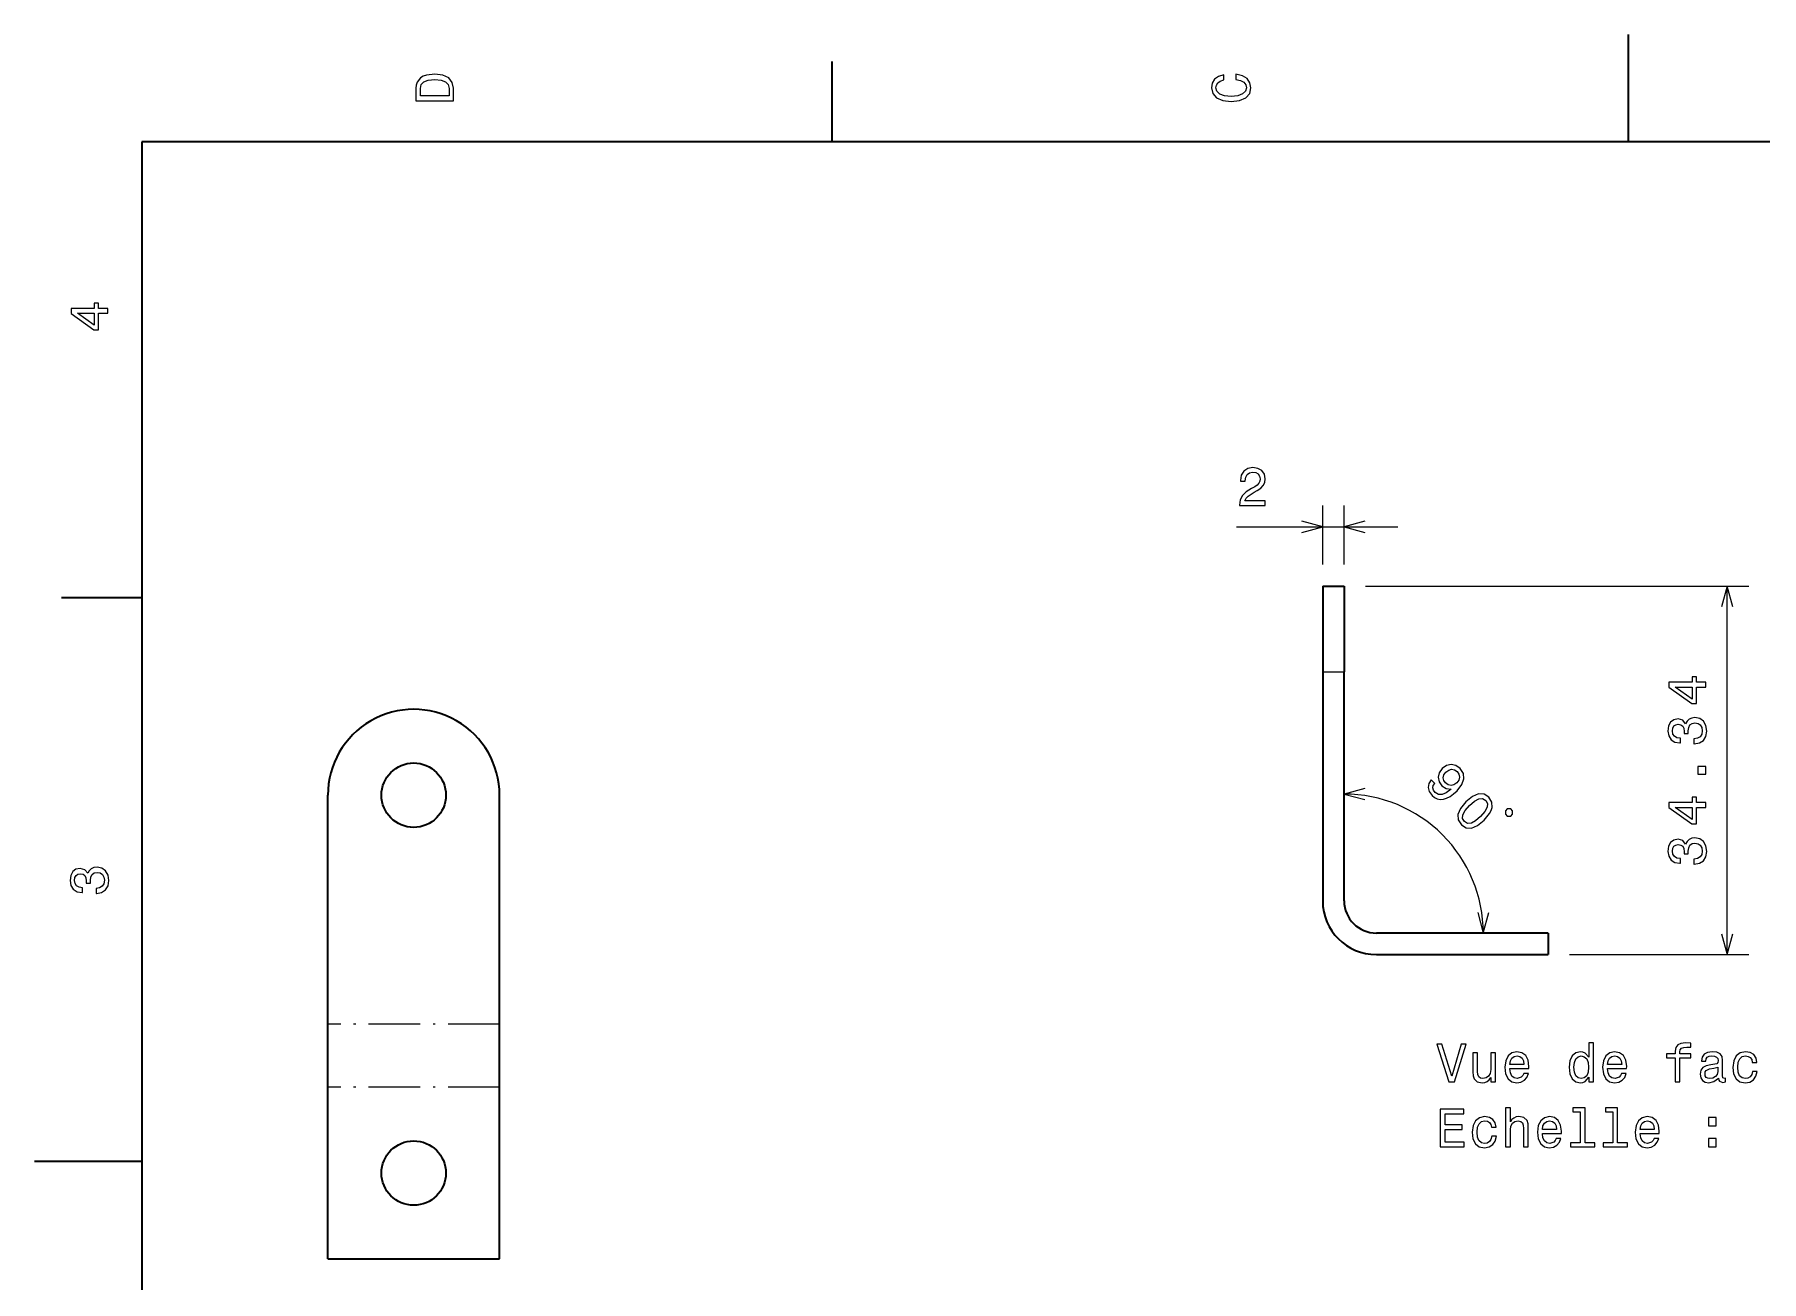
# Model space of a CAD drawing. Extents: x 0 to 297, y 0 to 210.
# Drawn here: x 0 to 160.9, y 93.8 to 210 of the extents above; entities that cross this region are included whole.
import ezdxf

# ---------------------------------------------------------------- set-up
doc = ezdxf.new("R2010")
doc.units = 0
doc.linetypes.add('DASHDOT', pattern=[18.5, 12, -3, 0.5, -3])

msp = doc.modelspace()

# ---------------------------------------------------------------- linework, layer by layer
at = {"color": 7, "lineweight": 35, "ltscale": 0.25}
for p, q in [((148.5, 200), (148.5, 210)), ((10, 105), (0, 105))]:
    msp.add_line(p, q, dxfattribs=at)
at = {"color": 7, "lineweight": 35, "ltscale": 0.1875}
for p, q in [((74.300003, 200), (74.300003, 207.5)), ((10, 157.5), (2.5, 157.5))]:
    msp.add_line(p, q, dxfattribs=at)
at = {"color": 7, "lineweight": 35}
for p, q in [((287, 200), (10, 200)), ((10, 200), (10, 10)), ((120.010422, 150.614639), (120.010422, 129.277283)), ((122.010422, 129.277283), (122.010422, 150.614639)), ((27.323196, 117.789474), (27.323196, 139.126831)), ((43.323196, 117.789474), (43.323196, 139.126831))]:
    msp.add_line(p, q, dxfattribs=at)
at = {"color": 7, "lineweight": 13, "ltscale": 0.137774}
for p, q in [((120.010422, 160.614639), (120.010422, 166.12558)), ((122.010422, 160.614639), (122.010422, 166.12558))]:
    msp.add_line(p, q, dxfattribs=at)
at = {"color": 7, "lineweight": 13, "ltscale": 0.375901}
msp.add_line((111.974396, 164.12558), (127.010422, 164.12558), dxfattribs=at)
at = {"color": 7, "lineweight": 35, "ltscale": 0.2}
for p, q in [((120.010422, 158.614639), (120.010422, 150.614639)), ((122.010422, 158.614639), (122.010422, 150.614639))]:
    msp.add_line(p, q, dxfattribs=at)
at = {"color": 7, "lineweight": 35, "ltscale": 0.05}
for p, q in [((120.010422, 158.614639), (122.010422, 158.614639)), ((141.010422, 126.277283), (141.010422, 124.277283))]:
    msp.add_line(p, q, dxfattribs=at)
at = {"color": 7, "lineweight": 13}
for p, q in [((124.010422, 158.614639), (159.698654, 158.614639)), ((157.698654, 124.277283), (157.698654, 158.614639))]:
    msp.add_line(p, q, dxfattribs=at)
at = {"color": 7, "lineweight": 13, "ltscale": 0.05}
msp.add_line((120.010422, 150.614639), (122.010422, 150.614639), dxfattribs=at)
at = {"color": 7, "lineweight": 35, "ltscale": 0.4}
for p, q in [((141.010422, 126.277283), (125.010422, 126.277283)), ((125.010422, 124.277283), (141.010422, 124.277283)), ((27.323196, 95.916954), (27.323196, 111.916954)), ((43.323196, 95.916954), (43.323196, 111.916954)), ((27.323196, 95.916954), (43.323196, 95.916954))]:
    msp.add_line(p, q, dxfattribs=at)
at = {"color": 7, "lineweight": 13, "ltscale": 0.417206}
msp.add_line((143.010422, 124.277283), (159.698654, 124.277283), dxfattribs=at)
at = {"color": 7, "lineweight": 35, "ltscale": 0.146813}
for p, q in [((27.323196, 111.916954), (27.323196, 117.789474)), ((43.323196, 111.916954), (43.323196, 117.789474))]:
    msp.add_line(p, q, dxfattribs=at)
at = {"color": 7, "linetype": 'DASHDOT', "lineweight": 13, "ltscale": 0.4}
for p, q in [((43.323196, 117.789474), (27.323196, 117.789474)), ((43.323196, 111.916954), (27.323196, 111.916954))]:
    msp.add_line(p, q, dxfattribs=at)
at = {"color": 7, "lineweight": 13}
for points in [[(35.533215, 204.994965), (35.533215, 203.829971), (39.033215, 203.829971), (39.033215, 204.994965), (38.922264, 205.544678), (38.584366, 205.953171), (38.034657, 206.205338), (37.283215, 206.296112), (36.516644, 206.215424), (36.21405, 206.114563), (35.971977, 205.973343), (35.644165, 205.56485), (35.563473, 205.297562)], [(111.93206, 205.817017), (112.35569, 205.716141), (112.658287, 205.549713), (112.844887, 205.317734), (112.905403, 205.045395), (112.814629, 204.71759), (112.54229, 204.460388), (112.098488, 204.28891), (111.483215, 204.233429), (110.872986, 204.28891), (110.424141, 204.455338), (110.151802, 204.71254), (110.055984, 205.045395), (110.106415, 205.287476), (110.247627, 205.494247), (110.474571, 205.655624), (110.787247, 205.766571), (110.787247, 206.245682), (110.308144, 206.094391), (109.94503, 205.832138), (109.718086, 205.474075), (109.637398, 205.045395), (109.763474, 204.510818), (110.116501, 204.10231), (110.696472, 203.840057), (111.483215, 203.749283), (112.269958, 203.840057), (112.84993, 204.10231), (113.208, 204.510818), (113.329041, 205.045395), (113.233215, 205.51442), (112.965927, 205.892654), (112.527161, 206.159943), (111.93206, 206.301163)], [(35.951801, 204.959656), (36.027451, 205.342941), (36.259438, 205.605194), (36.672985, 205.761536), (37.283215, 205.811966), (37.873272, 205.756485), (38.286816, 205.600143), (38.533936, 205.332855), (38.614628, 204.959656), (38.614628, 204.298996), (35.951801, 204.298996)], [(6.833213, 184.02739), (6.833213, 184.481277), (5.965778, 184.481277), (5.965778, 184.98056), (5.56232, 184.98056), (5.56232, 184.481277), (3.408862, 184.481277), (3.408862, 184.022339), (5.521974, 182.489197), (5.965778, 182.489197), (5.965778, 184.02739)], [(5.56232, 182.912827), (3.993876, 184.02739), (5.56232, 184.02739)], [(112.261864, 166.12558), (114.66748, 166.12558), (114.66748, 166.559296), (112.76619, 166.559296), (112.872093, 166.796326), (113.05365, 166.993011), (113.613449, 167.351089), (113.910995, 167.50238), (114.243851, 167.719238), (114.480881, 167.971405), (114.61705, 168.268951), (114.66748, 168.606857), (114.581749, 169.030487), (114.344719, 169.363342), (113.981606, 169.57515), (113.512589, 169.650803), (113.028435, 169.565063), (112.660278, 169.328033), (112.423248, 168.949799), (112.34256, 168.450516), (112.34256, 168.379913), (112.801491, 168.379913), (112.801491, 168.420258), (112.846878, 168.763184), (112.983047, 169.01535), (113.199905, 169.176727), (113.487366, 169.232208), (113.779877, 169.181778), (113.996735, 169.055695), (114.137947, 168.859009), (114.188377, 168.611893), (114.153076, 168.379913), (114.057251, 168.183228), (113.895874, 168.011749), (113.673965, 167.860458), (113.376419, 167.699066), (112.882179, 167.386383), (112.534195, 167.053543), (112.327423, 166.650085), (112.261864, 166.140717)], [(155.698654, 149.195389), (155.698654, 149.649277), (154.831207, 149.649277), (154.831207, 150.14856), (154.42775, 150.14856), (154.42775, 149.649277), (152.274292, 149.649277), (152.274292, 149.190338), (154.387405, 147.657196), (154.831207, 147.657196), (154.831207, 149.195389)], [(154.42775, 148.080826), (152.859314, 149.195389), (154.42775, 149.195389)], [(154.599228, 143.911087), (154.634521, 143.911087), (155.118683, 143.991776), (155.481796, 144.228821), (155.713776, 144.602005), (155.799515, 145.096252), (155.713776, 145.620743), (155.491882, 146.014114), (155.138855, 146.266281), (154.684967, 146.357056), (154.387405, 146.316711), (154.14534, 146.20575), (153.95874, 146.0242), (153.822571, 145.782135), (153.550232, 146.10994), (153.116516, 146.225937), (152.723145, 146.150284), (152.425598, 145.933426), (152.238998, 145.580399), (152.173431, 145.096252), (152.25412, 144.642365), (152.476028, 144.294373), (152.829056, 144.067429), (153.298065, 143.991776), (153.333374, 143.991776), (153.333374, 144.440628), (153.010605, 144.480972), (152.778625, 144.612091), (152.637405, 144.823914), (152.586975, 145.12146), (152.627319, 145.383713), (152.733231, 145.575348), (152.904694, 145.691345), (153.136688, 145.73674), (153.383804, 145.691345), (153.550232, 145.570313), (153.651093, 145.35849), (153.681351, 145.07103), (153.676315, 144.874344), (154.074722, 144.874344), (154.064636, 145.12146), (154.110031, 145.439194), (154.231064, 145.676224), (154.42775, 145.817429), (154.684967, 145.867859), (154.977463, 145.812378), (155.194321, 145.666138), (155.33049, 145.434143), (155.375885, 145.126511), (155.325455, 144.808777), (155.174149, 144.576797), (154.932083, 144.430542), (154.599228, 144.375061)], [(130.116425, 140.551682), (129.888184, 140.216461), (129.82399, 139.845596), (129.930984, 139.46759), (130.201996, 139.09671), (130.437363, 138.91127), (130.690552, 138.786469), (130.961578, 138.736542), (131.253998, 138.757935), (131.557129, 138.847092), (131.878067, 139.011124), (132.202591, 139.24292), (132.541367, 139.546036), (132.983566, 140.109482), (133.176132, 140.651535), (133.11908, 141.150787), (132.815948, 141.610809), (132.402283, 141.896103), (131.967224, 141.988815), (131.532166, 141.896103), (131.143448, 141.621506), (130.85817, 141.222107), (130.765442, 140.794174), (130.851028, 140.380508), (131.114929, 140.009628), (131.517899, 139.742172), (131.977921, 139.695816), (131.525024, 139.35704), (131.129196, 139.189423), (130.78685, 139.196564), (130.494431, 139.382004), (130.333954, 139.592407), (130.276886, 139.806366), (130.312546, 140.020325), (130.444504, 140.223602)], [(155.698654, 141.097977), (155.698654, 141.793945), (154.947205, 141.793945), (154.947205, 141.097977)], [(131.492935, 141.27916), (131.749695, 141.4646), (132.024277, 141.53949), (132.291733, 141.493134), (132.534241, 141.329086), (132.705414, 141.079468), (132.755325, 140.808441), (132.684006, 140.537415), (132.502136, 140.277084), (132.238251, 140.09166), (131.970795, 140.023895), (131.703339, 140.084518), (131.450134, 140.266388), (131.289658, 140.498184), (131.239746, 140.754944), (131.303925, 141.018845)], [(133.350159, 138.509018), (132.843765, 137.895645), (132.611969, 137.328644), (132.636932, 136.81868), (132.929352, 136.369354), (133.375122, 136.080505), (133.885071, 136.055542), (134.448517, 136.290909), (135.065445, 136.793732), (135.564697, 137.407089), (135.718048, 137.695953), (135.803635, 137.974106), (135.778671, 138.484055), (135.493378, 138.93338), (135.040482, 139.222244), (134.526962, 139.243637), (133.959961, 139.011841)], [(133.692505, 138.166672), (134.152527, 138.569641), (134.551926, 138.790741), (134.894272, 138.812134), (135.197403, 138.63739), (135.368576, 138.337845), (135.347168, 137.995499), (135.126068, 137.5961), (134.723099, 137.136063), (134.259506, 136.729538), (133.860107, 136.508438), (133.517761, 136.487045), (133.221771, 136.661774), (133.043472, 136.961334), (133.064865, 137.30368), (133.285965, 137.703079)], [(155.698654, 137.98732), (155.698654, 138.441208), (154.831207, 138.441208), (154.831207, 138.940491), (154.42775, 138.940491), (154.42775, 138.441208), (152.274292, 138.441208), (152.274292, 137.982269), (154.387405, 136.449127), (154.831207, 136.449127), (154.831207, 137.98732)], [(137.04393, 137.347183), (137.208908, 137.18219), (137.538895, 137.18219), (137.703888, 137.347183), (137.703888, 137.67717), (137.538895, 137.842163), (137.208908, 137.842163), (137.04393, 137.67717)], [(154.42775, 136.872757), (152.859314, 137.98732), (154.42775, 137.98732)], [(154.599228, 132.703018), (154.634521, 132.703018), (155.118683, 132.783707), (155.481796, 133.020737), (155.713776, 133.393936), (155.799515, 133.888184), (155.713776, 134.412674), (155.491882, 134.806046), (155.138855, 135.058212), (154.684967, 135.148987), (154.387405, 135.108643), (154.14534, 134.997681), (153.95874, 134.816132), (153.822571, 134.574051), (153.550232, 134.901871), (153.116516, 135.017853), (152.723145, 134.942215), (152.425598, 134.725357), (152.238998, 134.37233), (152.173431, 133.888184), (152.25412, 133.43428), (152.476028, 133.086304), (152.829056, 132.85936), (153.298065, 132.783707), (153.333374, 132.783707), (153.333374, 133.232559), (153.010605, 133.272903), (152.778625, 133.404022), (152.637405, 133.615845), (152.586975, 133.913391), (152.627319, 134.175644), (152.733231, 134.367279), (152.904694, 134.483276), (153.136688, 134.528671), (153.383804, 134.483276), (153.550232, 134.362244), (153.651093, 134.150421), (153.681351, 133.862961), (153.676315, 133.666275), (154.074722, 133.666275), (154.064636, 133.913391), (154.110031, 134.23111), (154.231064, 134.468155), (154.42775, 134.60936), (154.684967, 134.65979), (154.977463, 134.604309), (155.194321, 134.458069), (155.33049, 134.226074), (155.375885, 133.918442), (155.325455, 133.600708), (155.174149, 133.368729), (154.932083, 133.222473), (154.599228, 133.166992)], [(5.73379, 129.979111), (5.769093, 129.979111), (6.253242, 130.059799), (6.616354, 130.296829), (6.848343, 130.670029), (6.934078, 131.164276), (6.848343, 131.688766), (6.626441, 132.082138), (6.273415, 132.334305), (5.819525, 132.425079), (5.521974, 132.384735), (5.279899, 132.273788), (5.0933, 132.092224), (4.957133, 131.850143), (4.684798, 132.177963), (4.251081, 132.293961), (3.857709, 132.218307), (3.560158, 132.00145), (3.373559, 131.648422), (3.307997, 131.164276), (3.388689, 130.710388), (3.610591, 130.362396), (3.963617, 130.135452), (4.432637, 130.059799), (4.46794, 130.059799), (4.46794, 130.508652), (4.145173, 130.548996), (3.913184, 130.680115), (3.771974, 130.891937), (3.721542, 131.189484), (3.761888, 131.451736), (3.867795, 131.643372), (4.039265, 131.759369), (4.271254, 131.804764), (4.518372, 131.759369), (4.684798, 131.638336), (4.785663, 131.426514), (4.815922, 131.139053), (4.810879, 130.942368), (5.209294, 130.942368), (5.199208, 131.189484), (5.244596, 131.507217), (5.365634, 131.744247), (5.56232, 131.885452), (5.819525, 131.935883), (6.112032, 131.880417), (6.328891, 131.734161), (6.465058, 131.502167), (6.510447, 131.194534), (6.460014, 130.876801), (6.308718, 130.644821), (6.066643, 130.498566), (5.73379, 130.443085)], [(132.90596, 115.925697), (132.028427, 112.945152), (131.125702, 115.925697), (130.646591, 115.925697), (131.776276, 112.420654), (132.280594, 112.420654), (133.385056, 115.925697)], [(144.792847, 112.839241), (144.792847, 112.420654), (145.236649, 112.420654), (145.236649, 116.041695), (144.797882, 116.041695), (144.797882, 114.715324), (144.459991, 115.09861), (144.25322, 115.189384), (144.01619, 115.224686), (143.587509, 115.123825), (143.254654, 114.8414), (143.037796, 114.387512), (142.962158, 113.777283), (143.037796, 113.167053), (143.254654, 112.708115), (143.587509, 112.420654), (144.01619, 112.324837), (144.25322, 112.360138), (144.465027, 112.450912)], [(152.851929, 114.659851), (152.851929, 112.420654), (153.295731, 112.420654), (153.295731, 114.659851), (154.304367, 114.659851), (154.304367, 115.038086), (153.295731, 115.038086), (153.295731, 115.204514), (153.331024, 115.406242), (153.447021, 115.542412), (153.643707, 115.6231), (153.926132, 115.653366), (154.304367, 115.633194), (154.304367, 116.016479), (153.825256, 116.041695), (153.391541, 115.9963), (153.088959, 115.860138), (152.907394, 115.6231), (152.851929, 115.28521), (152.851929, 115.038086), (152.039963, 115.038086), (152.039963, 114.659851)], [(136.108398, 115.128868), (135.664597, 115.128868), (135.664597, 113.565468), (135.614166, 113.202354), (135.467911, 112.940109), (135.240967, 112.778725), (134.94342, 112.728294), (134.70639, 112.768639), (134.555084, 112.889671), (134.46936, 113.096443), (134.449188, 113.388954), (134.449188, 115.128868), (134.005371, 115.128868), (134.005371, 113.34861), (134.020508, 112.99054), (134.116333, 112.692986), (134.408844, 112.420654), (134.877853, 112.324837), (135.13002, 112.360138), (135.346878, 112.450912), (135.533478, 112.607254), (135.684769, 112.834198), (135.684769, 112.420654), (136.108398, 112.420654)], [(137.444855, 113.646156), (139.220078, 113.646156), (139.225113, 113.852928), (139.144424, 114.432899), (138.922531, 114.866623), (138.569504, 115.128868), (138.100479, 115.224686), (137.641541, 115.123825), (137.288513, 114.8414), (137.061569, 114.382469), (136.980881, 113.777283), (137.056534, 113.156967), (137.283478, 112.703072), (137.631454, 112.420654), (138.085358, 112.324837), (138.478729, 112.390396), (138.801483, 112.561867), (139.038513, 112.834198), (139.174683, 113.197311), (138.735931, 113.197311), (138.645142, 112.995583), (138.514023, 112.844284), (138.140823, 112.723251), (137.853363, 112.778725), (137.636505, 112.955238), (137.495285, 113.242699), (137.444855, 113.631027)], [(137.444855, 114.019356), (137.500336, 114.36734), (137.636505, 114.624542), (137.843277, 114.780884), (138.115616, 114.836357), (138.382904, 114.780884), (138.589676, 114.624542), (138.715759, 114.36734), (138.761139, 114.019356)], [(144.091827, 114.826271), (144.384338, 114.755669), (144.606247, 114.558983), (144.737366, 114.231171), (144.787796, 113.777283), (144.737366, 113.318352), (144.606247, 112.99054), (144.384338, 112.788811), (144.091827, 112.723251), (143.814453, 112.788811), (143.602646, 112.99054), (143.461426, 113.323395), (143.416046, 113.777283), (143.461426, 114.226128), (143.602646, 114.55394), (143.814453, 114.755669)], [(146.552933, 113.646156), (148.32814, 113.646156), (148.333191, 113.852928), (148.252502, 114.432899), (148.030594, 114.866623), (147.677567, 115.128868), (147.208557, 115.224686), (146.749619, 115.123825), (146.396591, 114.8414), (146.169647, 114.382469), (146.088959, 113.777283), (146.164597, 113.156967), (146.391541, 112.703072), (146.739532, 112.420654), (147.19342, 112.324837), (147.586792, 112.390396), (147.909561, 112.561867), (148.146591, 112.834198), (148.282761, 113.197311), (147.843994, 113.197311), (147.75322, 112.995583), (147.622101, 112.844284), (147.248901, 112.723251), (146.961426, 112.778725), (146.744568, 112.955238), (146.603363, 113.242699), (146.552933, 113.631027)], [(146.552933, 114.019356), (146.608398, 114.36734), (146.744568, 114.624542), (146.95134, 114.780884), (147.223679, 114.836357), (147.490967, 114.780884), (147.697739, 114.624542), (147.823822, 114.36734), (147.869217, 114.019356)], [(156.881454, 112.773682), (156.881454, 112.758553), (156.906677, 112.587082), (156.98233, 112.466042), (157.300049, 112.370224), (157.547165, 112.410568), (157.547165, 112.75351), (157.441254, 112.73838), (157.300049, 112.80394), (157.274826, 113.005669), (157.274826, 114.407684), (157.21431, 114.765755), (157.037796, 115.017914), (156.730164, 115.169212), (156.296448, 115.224686), (155.872818, 115.164169), (155.560135, 114.992699), (155.363449, 114.72541), (155.297882, 114.372383), (155.297882, 114.342125), (155.696304, 114.342125), (155.731598, 114.55394), (155.84256, 114.705238), (156.024109, 114.796013), (156.281311, 114.831314), (156.528442, 114.806099), (156.704941, 114.730453), (156.810852, 114.599327), (156.846161, 114.41777), (156.825989, 114.205956), (156.7453, 114.100052), (156.543564, 114.049614), (156.165314, 114.00927), (155.731598, 113.918495), (155.423965, 113.757111), (155.242416, 113.504951), (155.186935, 113.131752), (155.237366, 112.798897), (155.393707, 112.551781), (155.645874, 112.395439), (155.993851, 112.339966), (156.462875, 112.445869)], [(160.033478, 114.231171), (160.472229, 114.231171), (160.381454, 114.634628), (160.164597, 114.952354), (159.826706, 115.14904), (159.387939, 115.224686), (158.903793, 115.123825), (158.535645, 114.8414), (158.30365, 114.382469), (158.222961, 113.767197), (158.298615, 113.156967), (158.525543, 112.703072), (158.883621, 112.420654), (159.372818, 112.324837), (159.806534, 112.400482), (160.144424, 112.612297), (160.376419, 112.945152), (160.47728, 113.388954), (160.05365, 113.388954), (159.977997, 113.106537), (159.836792, 112.894714), (159.635056, 112.763596), (159.387939, 112.723251), (159.080307, 112.788811), (158.858398, 112.99054), (158.722229, 113.318352), (158.676849, 113.782326), (158.722229, 114.236214), (158.863449, 114.564026), (159.090393, 114.765755), (159.387939, 114.836357), (159.650192, 114.79097), (159.846878, 114.67498), (159.977997, 114.483337)], [(156.831024, 113.368782), (156.770508, 113.106537), (156.609131, 112.9048), (156.36705, 112.773682), (156.069504, 112.728294), (155.877853, 112.75351), (155.741684, 112.834198), (155.65596, 112.97541), (155.630737, 113.172096), (155.650909, 113.34861), (155.731598, 113.474686), (156.054367, 113.615898), (156.462875, 113.676414), (156.831024, 113.797455)], [(130.96936, 106.373825), (133.18837, 106.373825), (133.18837, 106.797455), (131.433334, 106.797455), (131.433334, 107.982613), (132.996735, 107.982613), (132.996735, 108.401199), (131.433334, 108.401199), (131.433334, 109.450195), (133.148026, 109.450195), (133.148026, 109.873825), (130.96936, 109.873825)], [(137.056534, 106.373825), (137.500336, 106.373825), (137.500336, 107.937225), (137.545731, 108.295296), (137.691971, 108.557541), (137.91893, 108.718925), (138.221512, 108.779442), (138.463593, 108.729012), (138.614883, 108.592842), (138.690536, 108.365898), (138.715759, 108.063309), (138.715759, 106.373825), (139.159561, 106.373825), (139.159561, 108.154083), (139.139389, 108.512154), (139.048599, 108.809708), (138.751053, 109.082039), (138.287079, 109.177856), (138.034912, 109.142555), (137.818054, 109.046738), (137.636505, 108.895439), (137.500336, 108.688667), (137.500336, 109.994865), (137.056534, 109.994865)], [(144.011139, 109.621666), (144.011139, 106.747025), (143.098312, 106.747025), (143.098312, 106.373825), (145.362732, 106.373825), (145.362732, 106.747025), (144.454941, 106.747025), (144.454941, 109.994865), (143.31517, 109.994865), (143.31517, 109.621666)], [(147.047165, 109.621666), (147.047165, 106.747025), (146.134338, 106.747025), (146.134338, 106.373825), (148.398743, 106.373825), (148.398743, 106.747025), (147.490967, 106.747025), (147.490967, 109.994865), (146.351196, 109.994865), (146.351196, 109.621666)], [(135.745285, 108.184341), (136.184052, 108.184341), (136.093277, 108.587799), (135.876419, 108.905525), (135.538513, 109.102211), (135.099762, 109.177856), (134.615616, 109.076996), (134.247452, 108.794571), (134.015472, 108.33564), (133.934769, 107.720367), (134.010422, 107.110138), (134.237366, 106.656242), (134.595428, 106.373825), (135.084625, 106.278008), (135.518341, 106.353653), (135.856247, 106.565468), (136.088226, 106.898323), (136.189102, 107.342125), (135.765472, 107.342125), (135.689819, 107.059708), (135.548599, 106.847885), (135.346878, 106.716766), (135.099762, 106.676422), (134.79213, 106.741982), (134.570221, 106.94371), (134.434052, 107.271523), (134.388657, 107.735497), (134.434052, 108.189384), (134.575256, 108.517197), (134.802216, 108.718925), (135.099762, 108.789528), (135.362, 108.744141), (135.558685, 108.628151), (135.689819, 108.436508)], [(140.480881, 107.599327), (142.256104, 107.599327), (142.261139, 107.806099), (142.18045, 108.38607), (141.958542, 108.819794), (141.60553, 109.082039), (141.136505, 109.177856), (140.677567, 109.076996), (140.324539, 108.794571), (140.097595, 108.33564), (140.016907, 107.730453), (140.09256, 107.110138), (140.319504, 106.656242), (140.66748, 106.373825), (141.121368, 106.278008), (141.51474, 106.343567), (141.837509, 106.515038), (142.074539, 106.787369), (142.210709, 107.150482), (141.771942, 107.150482), (141.681168, 106.948753), (141.550049, 106.797455), (141.176849, 106.676422), (140.889389, 106.731895), (140.672531, 106.908409), (140.531311, 107.195869), (140.480881, 107.584198)], [(140.480881, 107.972527), (140.536362, 108.320511), (140.672531, 108.577713), (140.879303, 108.734055), (141.151627, 108.789528), (141.41893, 108.734055), (141.625702, 108.577713), (141.75177, 108.320511), (141.797165, 107.972527)], [(149.588959, 107.599327), (151.364166, 107.599327), (151.369217, 107.806099), (151.288513, 108.38607), (151.06662, 108.819794), (150.713593, 109.082039), (150.244568, 109.177856), (149.785645, 109.076996), (149.432617, 108.794571), (149.205673, 108.33564), (149.124969, 107.730453), (149.200623, 107.110138), (149.427567, 106.656242), (149.775558, 106.373825), (150.229446, 106.278008), (150.622818, 106.343567), (150.945587, 106.515038), (151.182617, 106.787369), (151.318787, 107.150482), (150.88002, 107.150482), (150.789246, 106.948753), (150.658112, 106.797455), (150.284912, 106.676422), (149.997452, 106.731895), (149.780594, 106.908409), (149.639389, 107.195869), (149.588959, 107.584198)], [(149.588959, 107.972527), (149.644424, 108.320511), (149.780594, 108.577713), (149.987366, 108.734055), (150.259705, 108.789528), (150.526993, 108.734055), (150.733765, 108.577713), (150.859848, 108.320511), (150.905243, 107.972527)], [(155.968628, 108.330597), (156.664597, 108.330597), (156.664597, 109.082039), (155.968628, 109.082039)], [(155.968628, 106.373825), (156.664597, 106.373825), (156.664597, 107.125267), (155.968628, 107.125267)]]:
    msp.add_lwpolyline(points, close=True, dxfattribs=at)
for points in [[(118.078568, 163.607941), (120.010422, 164.12558), (118.078568, 164.643219)], [(123.942276, 164.643219), (122.010422, 164.12558), (123.942276, 163.607941)], [(158.216278, 156.682785), (157.698654, 158.614639), (157.181015, 156.682785)], [(123.942276, 139.752808), (122.010422, 139.235168), (123.942276, 138.717545)], [(134.450684, 128.209137), (134.968307, 126.277283), (135.485947, 128.209137)], [(157.181015, 126.209137), (157.698654, 124.277283), (158.216278, 126.209137)]]:
    msp.add_lwpolyline(points, dxfattribs=at)
at = {"color": 7, "lineweight": 35}
for centre in [(35.323196, 139.126831), (35.323196, 103.916954)]:
    msp.add_circle(centre, 3, dxfattribs=at)
for centre, radius, start, end in [((35.323196, 139.126831), 8, 360, 180.000005), ((125.010422, 129.277283), 5, 180.000005, 269.999997), ((125.010422, 129.277283), 3, 180.000005, 269.999997)]:
    msp.add_arc(centre, radius, start, end, dxfattribs=at)
at = {"color": 7, "lineweight": 13}
msp.add_arc((122.010422, 126.277283), 12.957893, 0, 90.000003, dxfattribs=at)

doc.saveas('drawing.dxf')
